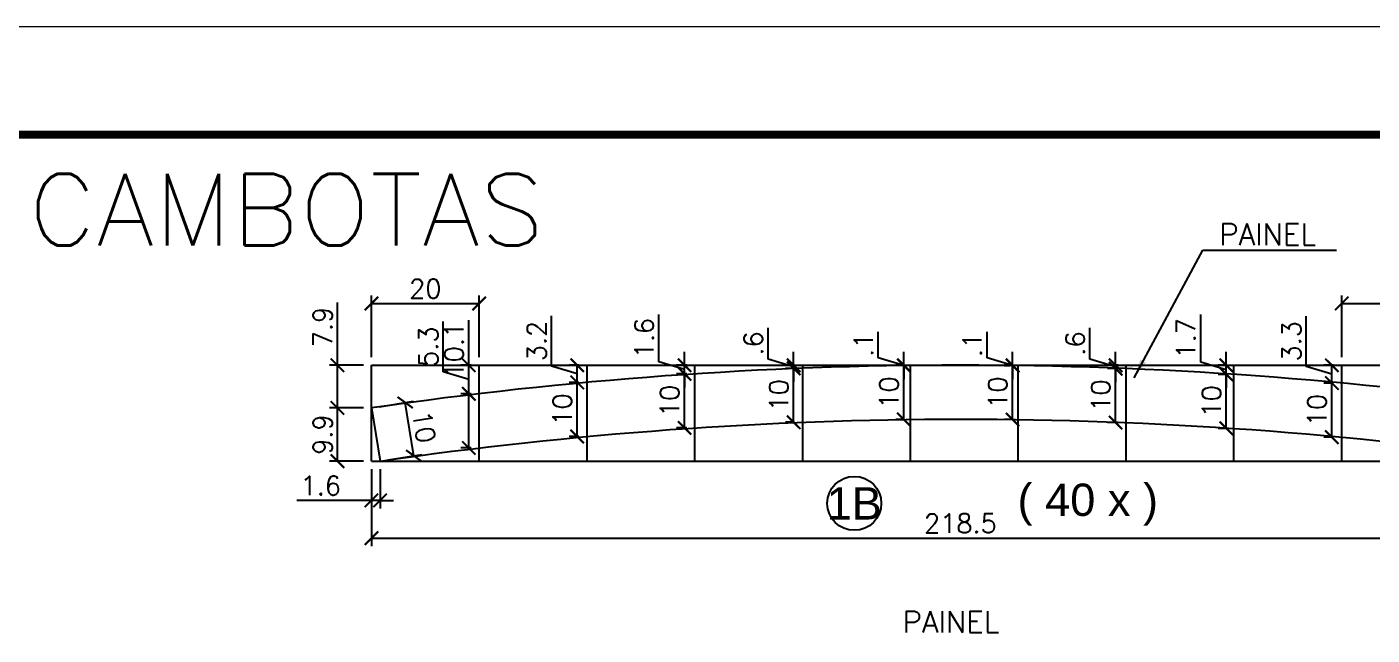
# Model space of a CAD drawing. Extents: x 2582 to 11841, y -26396 to 2611.
# Drawn here: x 4865.6 to 5364.7, y -1451.7 to -1225.9 of the extents above; entities that cross this region are included whole.
import ezdxf
from ezdxf.enums import TextEntityAlignment as Align

# ---------------------------------------------------------------- set-up
doc = ezdxf.new("R2010")
doc.units = 0
doc.linetypes.add('DASHED', pattern=[0.75, 0.5, -0.25])
for name, color, linetype in [('COTA', 241, 'Continuous'), ('Painéis', 200, 'Continuous'), ('Romaneio', 10, 'Continuous')]:
    doc.layers.add(name, color=color, linetype=linetype)
for name, color, linetype, lineweight in [('Folhas', 255, 'Continuous', 9), ('SARRAFO DE PRESSAO', 251, 'DASHED', 9), ('Texto Seção', 7, 'Continuous', 15)]:
    doc.layers.add(name, color=color, linetype=linetype, lineweight=lineweight)
doc.styles.add('ARIAL', font='arial.ttf')
doc.styles.add('COTA TECNICA', font='techl___.ttf', dxfattribs={"height": 10})
doc.styles.add('REGUA-120', font='ROMANS.shx', dxfattribs={"height": 15})
doc.styles.add('Romans', font='romans.shx')
doc.dimstyles.new('Cota Seção (2x)', dxfattribs={"dimtxt": 7, "dimasz": 5, "dimexe": 3, "dimexo": 3, "dimgap": 2, "dimtad": 3, "dimdec": 1, "dimlfac": 0.5, "dimzin": 12, "dimdsep": 46, "dimtxsty": 'Romans', "dimblk": 'ARCHTICK', "dimcen": 0, "dimclrd": 4, "dimclre": 4, "dimclrt": 1, "dimadec": 1, "dimazin": 3, "dimtfac": 1, "dimtdec": 1, "dimtmove": 0, "dimatfit": 3, "dimldrblk": 'OBLIQUE', "dimfxl": 1, "dimtolj": 1, "dimtzin": 12, "dimarcsym": 0})
doc.dimstyles.new('PAINEL', dxfattribs={"dimtxt": 10, "dimasz": 3, "dimexe": 3, "dimexo": 3, "dimgap": 3, "dimtad": 1, "dimdec": 1, "dimzin": 12, "dimdsep": 46, "dimtxsty": 'COTA TECNICA', "dimblk1": 'OBLIQUE', "dimblk2": 'OBLIQUE', "dimsah": 1, "dimcen": 0.9, "dimclrd": 4, "dimclre": 4, "dimclrt": 240, "dimadec": 1, "dimazin": 3, "dimtfac": 1, "dimtdec": 1, "dimtmove": 0, "dimatfit": 3, "dimfxl": 1, "dimtolj": 1, "dimtzin": 12, "dimarcsym": 0})

# ---------------------------------------------------------------- blocks, each defined once
blk = doc.blocks.new('9999999999')
at = {"layer": 'Folhas'}
blk.add_lwpolyline([(98138.98, 34190.21), (99623.98, 34190.21), (99623.98, 35240.21), (98138.98, 35240.21)], close=True, dxfattribs=at)
at = {"layer": 'Folhas', "color": 30, "const_width": 3}
blk.add_lwpolyline([(98213.98, 34230.21), (99583.98, 34230.21), (99583.98, 35200.21), (98213.98, 35200.21)], close=True, dxfattribs=at)
blk = doc.blocks.new('_ArchTick')
at = {"color": 0, "linetype": 'ByBlock', "const_width": 0.15}
blk.add_lwpolyline([(-0.5, -0.5), (0.5, 0.5)], dxfattribs=at)
blk = doc.blocks.new('*D445')
at = {"layer": 'COTA', "color": 4, "linetype": 'ByBlock', "lineweight": -2, "transparency": 16777216}
for p, q in [((4993.47, -1390.11), (4993.47, -1404.69)), ((4993.47, -1401.69), (4965.81, -1401.69)), ((4996.66, -1401.69), (4993.47, -1401.69)), ((4996.66, -1401.69), (5001.66, -1401.69))]:
    blk.add_line(p, q, dxfattribs=at)
at = {"layer": 'COTA', "color": 4, "lineweight": -2, "transparency": 16777216}
blk.add_line((4996.66, -1390.11), (4996.66, -1404.69), dxfattribs=at)
at = {"layer": 'Defpoints', "color": 0, "linetype": 'ByBlock', "transparency": 16777216}
for p in [(4993.47, -1387.11), (4996.66, -1387.11), (4993.47, -1401.69)]:
    blk.add_point(p, dxfattribs=at)
at = {"layer": 'COTA', "color": 4, "linetype": 'ByBlock', "lineweight": -2, "transparency": 16777216, "xscale": 5, "yscale": 5, "zscale": 5}
blk.add_blockref('_ArchTick', (4993.47, -1401.69), dxfattribs=at)
at = {"layer": 'COTA', "color": 4, "linetype": 'ByBlock', "lineweight": -2, "transparency": 16777216, "xscale": 5, "yscale": 5, "zscale": 5, "rotation": 180}
blk.add_blockref('_ArchTick', (4996.66, -1401.69), dxfattribs=at)
at = {"layer": 'COTA', "color": 1, "linetype": 'ByBlock', "transparency": 16777216, "insert": (4974.64, -1396.19), "char_height": 7, "attachment_point": 5, "style": 'Romans'}
blk.add_mtext('\\A1;1.6', dxfattribs=at)
blk = doc.blocks.new('_Oblique')
at = {"color": 0, "linetype": 'ByBlock', "lineweight": -2}
blk.add_line((-0.5, -0.5), (0.5, 0.5), dxfattribs=at)
blk = doc.blocks.new('*D449')
at = {"layer": 'COTA', "color": 4, "linetype": 'ByBlock', "lineweight": -2, "transparency": 16777216}
for p, q in [((4980.86, -1351.52), (4980.86, -1328.19)), ((4990.47, -1351.52), (4977.86, -1351.52)), ((4980.86, -1367.36), (4980.86, -1351.52))]:
    blk.add_line(p, q, dxfattribs=at)
at = {"layer": 'COTA', "color": 4, "lineweight": -2, "transparency": 16777216}
blk.add_line((4990.47, -1367.36), (4977.86, -1367.36), dxfattribs=at)
at = {"layer": 'Defpoints', "color": 0, "linetype": 'ByBlock', "transparency": 16777216}
for p in [(4980.86, -1351.52), (4993.47, -1351.52), (4993.47, -1367.36)]:
    blk.add_point(p, dxfattribs=at)
at = {"layer": 'COTA', "color": 4, "linetype": 'ByBlock', "lineweight": -2, "transparency": 16777216, "xscale": 5, "yscale": 5, "zscale": 5}
for p, rotation in [((4980.86, -1351.52), 90), ((4980.86, -1367.36), 270)]:
    blk.add_blockref('_ArchTick', p, dxfattribs=dict(at, rotation=rotation))
at = {"layer": 'COTA', "color": 1, "linetype": 'ByBlock', "transparency": 16777216, "insert": (4975.36, -1337.35), "char_height": 7, "attachment_point": 5, "rotation": 90, "style": 'Romans'}
blk.add_mtext('\\A1;7.9', dxfattribs=at)
blk = doc.blocks.new('*D73')
at = {"layer": 'COTA', "color": 4, "linetype": 'ByBlock', "lineweight": -2, "transparency": 16777216}
for p, q in [((4990.47, -1367.36), (4977.86, -1367.36)), ((4980.86, -1387.11), (4980.86, -1367.36))]:
    blk.add_line(p, q, dxfattribs=at)
at = {"layer": 'COTA', "color": 4, "lineweight": -2, "transparency": 16777216}
blk.add_line((4990.47, -1387.11), (4977.86, -1387.11), dxfattribs=at)
at = {"layer": 'Defpoints', "color": 0, "linetype": 'ByBlock', "transparency": 16777216}
for p in [(4980.86, -1367.36), (4993.47, -1367.36), (4993.47, -1387.11)]:
    blk.add_point(p, dxfattribs=at)
at = {"layer": 'COTA', "color": 4, "linetype": 'ByBlock', "lineweight": -2, "transparency": 16777216, "xscale": 5, "yscale": 5, "zscale": 5}
for p, rotation in [((4980.86, -1367.36), 90), ((4980.86, -1387.11), 270)]:
    blk.add_blockref('_ArchTick', p, dxfattribs=dict(at, rotation=rotation))
at = {"layer": 'COTA', "color": 1, "linetype": 'ByBlock', "transparency": 16777216, "insert": (4975.36, -1377.24), "char_height": 7, "attachment_point": 5, "rotation": 90, "style": 'Romans'}
blk.add_mtext('\\A1;9.9', dxfattribs=at)
blk = doc.blocks.new('*D508')
at = {"layer": 'COTA', "color": 4, "linetype": 'ByBlock', "lineweight": -2, "transparency": 16777216}
for p, q in [((4996.44, -1366.89), (5008.96, -1364.87)), ((5009.18, -1385.09), (5006, -1365.34))]:
    blk.add_line(p, q, dxfattribs=at)
at = {"layer": 'COTA', "color": 4, "lineweight": -2, "transparency": 16777216}
blk.add_line((4999.62, -1386.63), (5012.14, -1384.61), dxfattribs=at)
at = {"layer": 'Defpoints', "color": 0, "linetype": 'ByBlock', "transparency": 16777216}
for p in [(4993.47, -1367.36), (5006, -1365.34), (4996.66, -1387.11)]:
    blk.add_point(p, dxfattribs=at)
at = {"layer": 'COTA', "color": 4, "linetype": 'ByBlock', "lineweight": -2, "transparency": 16777216, "xscale": 5, "yscale": 5, "zscale": 5}
for p, rotation in [((5006, -1365.34), 99.16037633355417), ((5009.18, -1385.09), 279.1603763335542)]:
    blk.add_blockref('_ArchTick', p, dxfattribs=dict(at, rotation=rotation))
at = {"layer": 'COTA', "color": 1, "linetype": 'ByBlock', "transparency": 16777216, "insert": (5013.02, -1374.34), "char_height": 7, "attachment_point": 5, "rotation": 279.1604, "style": 'Romans'}
blk.add_mtext('\\A1;10', dxfattribs=at)
blk = doc.blocks.new('*D945')
at = {"layer": 'COTA', "color": 4, "linetype": 'ByBlock', "lineweight": -2, "transparency": 16777216}
for p, q in [((5029.6, -1362.08), (5029.6, -1334.74)), ((5030.47, -1362.08), (5026.6, -1362.08)), ((5029.6, -1382.22), (5029.6, -1362.08))]:
    blk.add_line(p, q, dxfattribs=at)
at = {"layer": 'COTA', "color": 4, "lineweight": -2, "transparency": 16777216}
blk.add_line((5030.47, -1382.22), (5026.6, -1382.22), dxfattribs=at)
at = {"layer": 'Defpoints', "color": 0, "linetype": 'ByBlock', "transparency": 16777216}
for p in [(5029.6, -1362.08), (5033.47, -1362.08), (5033.47, -1382.22)]:
    blk.add_point(p, dxfattribs=at)
at = {"layer": 'COTA', "color": 4, "linetype": 'ByBlock', "lineweight": -2, "transparency": 16777216, "xscale": 5, "yscale": 5, "zscale": 5}
for p, rotation in [((5029.6, -1362.08), 90), ((5029.6, -1382.22), 270)]:
    blk.add_blockref('_ArchTick', p, dxfattribs=dict(at, rotation=rotation))
at = {"layer": 'COTA', "color": 1, "linetype": 'ByBlock', "transparency": 16777216, "insert": (5024.1, -1345.91), "char_height": 7, "attachment_point": 5, "rotation": 90, "style": 'Romans'}
blk.add_mtext('\\A1;10.1', dxfattribs=at)
blk = doc.blocks.new('*D946')
at = {"layer": 'COTA', "color": 4, "linetype": 'ByBlock', "lineweight": -2, "transparency": 16777216}
for p, q in [((5020.1, -1353.95), (5020.1, -1335.28)), ((5030.47, -1351.52), (5026.6, -1351.52)), ((5029.6, -1362.08), (5029.6, -1351.52)), ((5029.6, -1356.8), (5020.1, -1353.95))]:
    blk.add_line(p, q, dxfattribs=at)
at = {"layer": 'COTA', "color": 4, "lineweight": -2, "transparency": 16777216}
blk.add_line((5030.47, -1362.08), (5026.6, -1362.08), dxfattribs=at)
at = {"layer": 'Defpoints', "color": 0, "linetype": 'ByBlock', "transparency": 16777216}
for p in [(5029.6, -1351.52), (5033.47, -1351.52), (5033.47, -1362.08)]:
    blk.add_point(p, dxfattribs=at)
at = {"layer": 'COTA', "color": 4, "linetype": 'ByBlock', "lineweight": -2, "transparency": 16777216, "xscale": 5, "yscale": 5, "zscale": 5}
for p, rotation in [((5029.6, -1351.52), 90), ((5029.6, -1362.08), 270)]:
    blk.add_blockref('_ArchTick', p, dxfattribs=dict(at, rotation=rotation))
at = {"layer": 'COTA', "color": 1, "linetype": 'ByBlock', "transparency": 16777216, "insert": (5014.6, -1344.61), "char_height": 7, "attachment_point": 5, "rotation": 90, "style": 'Romans'}
blk.add_mtext('\\A1;5.3', dxfattribs=at)
blk = doc.blocks.new('*D947')
at = {"layer": 'COTA', "color": 4, "linetype": 'ByBlock', "lineweight": -2, "transparency": 16777216}
for p, q in [((5070.47, -1357.87), (5066.82, -1357.87)), ((5069.82, -1377.95), (5069.82, -1357.87))]:
    blk.add_line(p, q, dxfattribs=at)
at = {"layer": 'COTA', "color": 4, "lineweight": -2, "transparency": 16777216}
blk.add_line((5070.47, -1377.95), (5066.82, -1377.95), dxfattribs=at)
at = {"layer": 'Defpoints', "color": 0, "linetype": 'ByBlock', "transparency": 16777216}
for p in [(5069.82, -1357.87), (5073.47, -1357.87), (5073.47, -1377.95)]:
    blk.add_point(p, dxfattribs=at)
at = {"layer": 'COTA', "color": 4, "linetype": 'ByBlock', "lineweight": -2, "transparency": 16777216, "xscale": 5, "yscale": 5, "zscale": 5}
for p, rotation in [((5069.82, -1357.87), 90), ((5069.82, -1377.95), 270)]:
    blk.add_blockref('_ArchTick', p, dxfattribs=dict(at, rotation=rotation))
at = {"layer": 'COTA', "color": 1, "linetype": 'ByBlock', "transparency": 16777216, "insert": (5064.32, -1367.91), "char_height": 7, "attachment_point": 5, "rotation": 90, "style": 'Romans'}
blk.add_mtext('\\A1;10', dxfattribs=at)
blk = doc.blocks.new('*D948')
at = {"layer": 'COTA', "color": 4, "linetype": 'ByBlock', "lineweight": -2, "transparency": 16777216}
for p, q in [((5060.32, -1351.84), (5060.32, -1333.18)), ((5069.82, -1354.69), (5060.32, -1351.84)), ((5070.47, -1351.52), (5066.82, -1351.52)), ((5069.82, -1357.87), (5069.82, -1351.52))]:
    blk.add_line(p, q, dxfattribs=at)
at = {"layer": 'COTA', "color": 4, "lineweight": -2, "transparency": 16777216}
blk.add_line((5070.47, -1357.87), (5066.82, -1357.87), dxfattribs=at)
at = {"layer": 'Defpoints', "color": 0, "linetype": 'ByBlock', "transparency": 16777216}
for p in [(5069.82, -1351.52), (5073.47, -1351.52), (5073.47, -1357.87)]:
    blk.add_point(p, dxfattribs=at)
at = {"layer": 'COTA', "color": 4, "linetype": 'ByBlock', "lineweight": -2, "transparency": 16777216, "xscale": 5, "yscale": 5, "zscale": 5}
for p, rotation in [((5069.82, -1351.52), 90), ((5069.82, -1357.87), 270)]:
    blk.add_blockref('_ArchTick', p, dxfattribs=dict(at, rotation=rotation))
at = {"layer": 'COTA', "color": 1, "linetype": 'ByBlock', "transparency": 16777216, "insert": (5054.82, -1342.51), "char_height": 7, "attachment_point": 5, "rotation": 90, "style": 'Romans'}
blk.add_mtext('\\A1;3.2', dxfattribs=at)
blk = doc.blocks.new('*D949')
at = {"layer": 'COTA', "color": 4, "linetype": 'ByBlock', "lineweight": -2, "transparency": 16777216}
for p, q in [((5110.47, -1354.73), (5106.65, -1354.73)), ((5109.65, -1374.77), (5109.65, -1354.73))]:
    blk.add_line(p, q, dxfattribs=at)
at = {"layer": 'COTA', "color": 4, "lineweight": -2, "transparency": 16777216}
blk.add_line((5110.47, -1374.77), (5106.65, -1374.77), dxfattribs=at)
at = {"layer": 'Defpoints', "color": 0, "linetype": 'ByBlock', "transparency": 16777216}
for p in [(5109.65, -1354.73), (5113.47, -1354.73), (5113.47, -1374.77)]:
    blk.add_point(p, dxfattribs=at)
at = {"layer": 'COTA', "color": 4, "linetype": 'ByBlock', "lineweight": -2, "transparency": 16777216, "xscale": 5, "yscale": 5, "zscale": 5}
for p, rotation in [((5109.65, -1354.73), 90), ((5109.65, -1374.77), 270)]:
    blk.add_blockref('_ArchTick', p, dxfattribs=dict(at, rotation=rotation))
at = {"layer": 'COTA', "color": 1, "linetype": 'ByBlock', "transparency": 16777216, "insert": (5104.15, -1364.75), "char_height": 7, "attachment_point": 5, "rotation": 90, "style": 'Romans'}
blk.add_mtext('\\A1;10', dxfattribs=at)
blk = doc.blocks.new('*D950')
at = {"layer": 'COTA', "color": 4, "linetype": 'ByBlock', "lineweight": -2, "transparency": 16777216}
for p, q in [((5100.15, -1350.27), (5100.15, -1332.61)), ((5109.65, -1351.52), (5109.65, -1346.52)), ((5109.65, -1353.12), (5100.15, -1350.27)), ((5110.47, -1351.52), (5106.65, -1351.52)), ((5109.65, -1354.73), (5109.65, -1351.52)), ((5109.65, -1354.73), (5109.65, -1351.52)), ((5109.65, -1354.73), (5109.65, -1359.73))]:
    blk.add_line(p, q, dxfattribs=at)
at = {"layer": 'COTA', "color": 4, "lineweight": -2, "transparency": 16777216}
blk.add_line((5110.47, -1354.73), (5106.65, -1354.73), dxfattribs=at)
at = {"layer": 'Defpoints', "color": 0, "linetype": 'ByBlock', "transparency": 16777216}
for p in [(5109.65, -1351.52), (5113.47, -1351.52), (5113.47, -1354.73)]:
    blk.add_point(p, dxfattribs=at)
at = {"layer": 'COTA', "color": 4, "linetype": 'ByBlock', "lineweight": -2, "transparency": 16777216, "xscale": 5, "yscale": 5, "zscale": 5}
for p, rotation in [((5109.65, -1351.52), 270), ((5109.65, -1354.73), 90)]:
    blk.add_blockref('_ArchTick', p, dxfattribs=dict(at, rotation=rotation))
at = {"layer": 'COTA', "color": 1, "linetype": 'ByBlock', "transparency": 16777216, "insert": (5094.65, -1341.44), "char_height": 7, "attachment_point": 5, "rotation": 90, "style": 'Romans'}
blk.add_mtext('\\A1;1.6', dxfattribs=at)
blk = doc.blocks.new('*D951')
at = {"layer": 'COTA', "color": 4, "linetype": 'ByBlock', "lineweight": -2, "transparency": 16777216}
for p, q in [((5150.47, -1352.65), (5147.13, -1352.65)), ((5150.13, -1372.66), (5150.13, -1352.65))]:
    blk.add_line(p, q, dxfattribs=at)
at = {"layer": 'COTA', "color": 4, "lineweight": -2, "transparency": 16777216}
blk.add_line((5150.47, -1372.66), (5147.13, -1372.66), dxfattribs=at)
at = {"layer": 'Defpoints', "color": 0, "linetype": 'ByBlock', "transparency": 16777216}
for p in [(5150.13, -1352.65), (5153.47, -1352.65), (5153.47, -1372.66)]:
    blk.add_point(p, dxfattribs=at)
at = {"layer": 'COTA', "color": 4, "linetype": 'ByBlock', "lineweight": -2, "transparency": 16777216, "xscale": 5, "yscale": 5, "zscale": 5}
for p, rotation in [((5150.13, -1352.65), 90), ((5150.13, -1372.66), 270)]:
    blk.add_blockref('_ArchTick', p, dxfattribs=dict(at, rotation=rotation))
at = {"layer": 'COTA', "color": 1, "linetype": 'ByBlock', "transparency": 16777216, "insert": (5144.63, -1362.66), "char_height": 7, "attachment_point": 5, "rotation": 90, "style": 'Romans'}
blk.add_mtext('\\A1;10', dxfattribs=at)
blk = doc.blocks.new('*D952')
at = {"layer": 'COTA', "color": 4, "linetype": 'ByBlock', "lineweight": -2, "transparency": 16777216}
for p, q in [((5140.63, -1349.23), (5140.63, -1337.57)), ((5150.13, -1351.52), (5150.13, -1346.52)), ((5150.13, -1352.08), (5140.63, -1349.23)), ((5150.47, -1351.52), (5147.13, -1351.52)), ((5150.13, -1352.65), (5150.13, -1351.52)), ((5150.13, -1352.65), (5150.13, -1351.52)), ((5150.13, -1352.65), (5150.13, -1357.65))]:
    blk.add_line(p, q, dxfattribs=at)
at = {"layer": 'COTA', "color": 4, "lineweight": -2, "transparency": 16777216}
blk.add_line((5150.47, -1352.65), (5147.13, -1352.65), dxfattribs=at)
at = {"layer": 'Defpoints', "color": 0, "linetype": 'ByBlock', "transparency": 16777216}
for p in [(5150.13, -1351.52), (5153.47, -1351.52), (5153.47, -1352.65)]:
    blk.add_point(p, dxfattribs=at)
at = {"layer": 'COTA', "color": 4, "linetype": 'ByBlock', "lineweight": -2, "transparency": 16777216, "xscale": 5, "yscale": 5, "zscale": 5}
for p, rotation in [((5150.13, -1351.52), 270), ((5150.13, -1352.65), 90)]:
    blk.add_blockref('_ArchTick', p, dxfattribs=dict(at, rotation=rotation))
at = {"layer": 'COTA', "color": 1, "linetype": 'ByBlock', "transparency": 16777216, "insert": (5135.13, -1343.4), "char_height": 7, "attachment_point": 5, "rotation": 90, "style": 'Romans'}
blk.add_mtext('\\A1;.6', dxfattribs=at)
blk = doc.blocks.new('*D953')
at = {"layer": 'COTA', "color": 4, "linetype": 'ByBlock', "lineweight": -2, "transparency": 16777216}
for p, q in [((5190.47, -1351.63), (5188.02, -1351.63)), ((5191.02, -1371.63), (5191.02, -1351.63))]:
    blk.add_line(p, q, dxfattribs=at)
at = {"layer": 'COTA', "color": 4, "lineweight": -2, "transparency": 16777216}
blk.add_line((5190.47, -1371.63), (5188.02, -1371.63), dxfattribs=at)
at = {"layer": 'Defpoints', "color": 0, "linetype": 'ByBlock', "transparency": 16777216}
for p in [(5191.02, -1351.63), (5193.47, -1351.63), (5193.47, -1371.63)]:
    blk.add_point(p, dxfattribs=at)
at = {"layer": 'COTA', "color": 4, "linetype": 'ByBlock', "lineweight": -2, "transparency": 16777216, "xscale": 5, "yscale": 5, "zscale": 5}
for p, rotation in [((5191.02, -1351.63), 90), ((5191.02, -1371.63), 270)]:
    blk.add_blockref('_ArchTick', p, dxfattribs=dict(at, rotation=rotation))
at = {"layer": 'COTA', "color": 1, "linetype": 'ByBlock', "transparency": 16777216, "insert": (5185.52, -1361.63), "char_height": 7, "attachment_point": 5, "rotation": 90, "style": 'Romans'}
blk.add_mtext('\\A1;10', dxfattribs=at)
blk = doc.blocks.new('*D954')
at = {"layer": 'COTA', "color": 4, "linetype": 'ByBlock', "lineweight": -2, "transparency": 16777216}
for p, q in [((5181.52, -1348.72), (5181.52, -1339.06)), ((5191.02, -1351.52), (5191.02, -1346.52)), ((5191.02, -1351.57), (5181.52, -1348.72)), ((5190.47, -1351.52), (5188.02, -1351.52)), ((5191.02, -1351.63), (5191.02, -1351.52)), ((5191.02, -1351.63), (5191.02, -1351.52)), ((5191.02, -1351.63), (5191.02, -1356.63))]:
    blk.add_line(p, q, dxfattribs=at)
at = {"layer": 'COTA', "color": 4, "lineweight": -2, "transparency": 16777216}
blk.add_line((5190.47, -1351.63), (5188.02, -1351.63), dxfattribs=at)
at = {"layer": 'Defpoints', "color": 0, "linetype": 'ByBlock', "transparency": 16777216}
for p in [(5191.02, -1351.52), (5193.47, -1351.52), (5193.47, -1351.63)]:
    blk.add_point(p, dxfattribs=at)
at = {"layer": 'COTA', "color": 4, "linetype": 'ByBlock', "lineweight": -2, "transparency": 16777216, "xscale": 5, "yscale": 5, "zscale": 5}
for p, rotation in [((5191.02, -1351.52), 270), ((5191.02, -1351.63), 90)]:
    blk.add_blockref('_ArchTick', p, dxfattribs=dict(at, rotation=rotation))
at = {"layer": 'COTA', "color": 1, "linetype": 'ByBlock', "transparency": 16777216, "insert": (5176.02, -1343.89), "char_height": 7, "attachment_point": 5, "rotation": 90, "style": 'Romans'}
blk.add_mtext('\\A1;.1', dxfattribs=at)
blk = doc.blocks.new('*D955')
at = {"layer": 'COTA', "color": 4, "linetype": 'ByBlock', "lineweight": -2, "transparency": 16777216}
for p, q in [((5230.47, -1351.66), (5228.37, -1351.66)), ((5231.37, -1371.66), (5231.37, -1351.66))]:
    blk.add_line(p, q, dxfattribs=at)
at = {"layer": 'COTA', "color": 4, "lineweight": -2, "transparency": 16777216}
blk.add_line((5230.47, -1371.66), (5228.37, -1371.66), dxfattribs=at)
at = {"layer": 'Defpoints', "color": 0, "linetype": 'ByBlock', "transparency": 16777216}
for p in [(5231.37, -1351.66), (5233.47, -1351.66), (5233.47, -1371.66)]:
    blk.add_point(p, dxfattribs=at)
at = {"layer": 'COTA', "color": 4, "linetype": 'ByBlock', "lineweight": -2, "transparency": 16777216, "xscale": 5, "yscale": 5, "zscale": 5}
for p, rotation in [((5231.37, -1351.66), 90), ((5231.37, -1371.66), 270)]:
    blk.add_blockref('_ArchTick', p, dxfattribs=dict(at, rotation=rotation))
at = {"layer": 'COTA', "color": 1, "linetype": 'ByBlock', "transparency": 16777216, "insert": (5225.87, -1361.66), "char_height": 7, "attachment_point": 5, "rotation": 90, "style": 'Romans'}
blk.add_mtext('\\A1;10', dxfattribs=at)
blk = doc.blocks.new('*D956')
at = {"layer": 'COTA', "color": 4, "linetype": 'ByBlock', "lineweight": -2, "transparency": 16777216}
for p, q in [((5221.87, -1348.74), (5221.87, -1339.07)), ((5231.37, -1351.52), (5231.37, -1346.52)), ((5231.37, -1351.59), (5221.87, -1348.74)), ((5230.47, -1351.52), (5228.37, -1351.52)), ((5231.37, -1351.66), (5231.37, -1351.52)), ((5231.37, -1351.66), (5231.37, -1351.52)), ((5231.37, -1351.66), (5231.37, -1356.66))]:
    blk.add_line(p, q, dxfattribs=at)
at = {"layer": 'COTA', "color": 4, "lineweight": -2, "transparency": 16777216}
blk.add_line((5230.47, -1351.66), (5228.37, -1351.66), dxfattribs=at)
at = {"layer": 'Defpoints', "color": 0, "linetype": 'ByBlock', "transparency": 16777216}
for p in [(5231.37, -1351.52), (5233.47, -1351.52), (5233.47, -1351.66)]:
    blk.add_point(p, dxfattribs=at)
at = {"layer": 'COTA', "color": 4, "linetype": 'ByBlock', "lineweight": -2, "transparency": 16777216, "xscale": 5, "yscale": 5, "zscale": 5}
for p, rotation in [((5231.37, -1351.52), 270), ((5231.37, -1351.66), 90)]:
    blk.add_blockref('_ArchTick', p, dxfattribs=dict(at, rotation=rotation))
at = {"layer": 'COTA', "color": 1, "linetype": 'ByBlock', "transparency": 16777216, "insert": (5216.37, -1343.91), "char_height": 7, "attachment_point": 5, "rotation": 90, "style": 'Romans'}
blk.add_mtext('\\A1;.1', dxfattribs=at)
blk = doc.blocks.new('*D957')
at = {"layer": 'COTA', "color": 4, "linetype": 'ByBlock', "lineweight": -2, "transparency": 16777216}
for p, q in [((5270.47, -1352.75), (5266.58, -1352.75)), ((5269.58, -1372.77), (5269.58, -1352.75))]:
    blk.add_line(p, q, dxfattribs=at)
at = {"layer": 'COTA', "color": 4, "lineweight": -2, "transparency": 16777216}
blk.add_line((5270.47, -1372.77), (5266.58, -1372.77), dxfattribs=at)
at = {"layer": 'Defpoints', "color": 0, "linetype": 'ByBlock', "transparency": 16777216}
for p in [(5269.58, -1352.75), (5273.47, -1352.75), (5273.47, -1372.77)]:
    blk.add_point(p, dxfattribs=at)
at = {"layer": 'COTA', "color": 4, "linetype": 'ByBlock', "lineweight": -2, "transparency": 16777216, "xscale": 5, "yscale": 5, "zscale": 5}
for p, rotation in [((5269.58, -1352.75), 90), ((5269.58, -1372.77), 270)]:
    blk.add_blockref('_ArchTick', p, dxfattribs=dict(at, rotation=rotation))
at = {"layer": 'COTA', "color": 1, "linetype": 'ByBlock', "transparency": 16777216, "insert": (5264.08, -1362.76), "char_height": 7, "attachment_point": 5, "rotation": 90, "style": 'Romans'}
blk.add_mtext('\\A1;10', dxfattribs=at)
blk = doc.blocks.new('*D958')
at = {"layer": 'COTA', "color": 4, "linetype": 'ByBlock', "lineweight": -2, "transparency": 16777216}
for p, q in [((5260.08, -1349.29), (5260.08, -1337.62)), ((5269.58, -1351.52), (5269.58, -1346.52)), ((5269.58, -1352.14), (5260.08, -1349.29)), ((5270.47, -1351.52), (5266.58, -1351.52)), ((5269.58, -1352.75), (5269.58, -1351.52)), ((5269.58, -1352.75), (5269.58, -1351.52)), ((5269.58, -1352.75), (5269.58, -1357.75))]:
    blk.add_line(p, q, dxfattribs=at)
at = {"layer": 'COTA', "color": 4, "lineweight": -2, "transparency": 16777216}
blk.add_line((5270.47, -1352.75), (5266.58, -1352.75), dxfattribs=at)
at = {"layer": 'Defpoints', "color": 0, "linetype": 'ByBlock', "transparency": 16777216}
for p in [(5269.58, -1351.52), (5273.47, -1351.52), (5273.47, -1352.75)]:
    blk.add_point(p, dxfattribs=at)
at = {"layer": 'COTA', "color": 4, "linetype": 'ByBlock', "lineweight": -2, "transparency": 16777216, "xscale": 5, "yscale": 5, "zscale": 5}
for p, rotation in [((5269.58, -1351.52), 270), ((5269.58, -1352.75), 90)]:
    blk.add_blockref('_ArchTick', p, dxfattribs=dict(at, rotation=rotation))
at = {"layer": 'COTA', "color": 1, "linetype": 'ByBlock', "transparency": 16777216, "insert": (5254.58, -1343.45), "char_height": 7, "attachment_point": 5, "rotation": 90, "style": 'Romans'}
blk.add_mtext('\\A1;.6', dxfattribs=at)
blk = doc.blocks.new('*D959')
at = {"layer": 'COTA', "color": 4, "linetype": 'ByBlock', "lineweight": -2, "transparency": 16777216}
for p, q in [((5310.47, -1354.9), (5307.66, -1354.9)), ((5310.66, -1374.94), (5310.66, -1354.9))]:
    blk.add_line(p, q, dxfattribs=at)
at = {"layer": 'COTA', "color": 4, "lineweight": -2, "transparency": 16777216}
blk.add_line((5310.47, -1374.94), (5307.66, -1374.94), dxfattribs=at)
at = {"layer": 'Defpoints', "color": 0, "linetype": 'ByBlock', "transparency": 16777216}
for p in [(5310.66, -1354.9), (5313.47, -1354.9), (5313.47, -1374.94)]:
    blk.add_point(p, dxfattribs=at)
at = {"layer": 'COTA', "color": 4, "linetype": 'ByBlock', "lineweight": -2, "transparency": 16777216, "xscale": 5, "yscale": 5, "zscale": 5}
for p, rotation in [((5310.66, -1354.9), 90), ((5310.66, -1374.94), 270)]:
    blk.add_blockref('_ArchTick', p, dxfattribs=dict(at, rotation=rotation))
at = {"layer": 'COTA', "color": 1, "linetype": 'ByBlock', "transparency": 16777216, "insert": (5305.16, -1364.92), "char_height": 7, "attachment_point": 5, "rotation": 90, "style": 'Romans'}
blk.add_mtext('\\A1;10', dxfattribs=at)
blk = doc.blocks.new('*D960')
at = {"layer": 'COTA', "color": 4, "linetype": 'ByBlock', "lineweight": -2, "transparency": 16777216}
for p, q in [((5301.16, -1350.36), (5301.16, -1332.69)), ((5310.66, -1351.52), (5310.66, -1346.52)), ((5310.66, -1353.21), (5301.16, -1350.36)), ((5310.47, -1351.52), (5307.66, -1351.52)), ((5310.66, -1354.9), (5310.66, -1351.52)), ((5310.66, -1354.9), (5310.66, -1351.52)), ((5310.66, -1354.9), (5310.66, -1359.9))]:
    blk.add_line(p, q, dxfattribs=at)
at = {"layer": 'COTA', "color": 4, "lineweight": -2, "transparency": 16777216}
blk.add_line((5310.47, -1354.9), (5307.66, -1354.9), dxfattribs=at)
at = {"layer": 'Defpoints', "color": 0, "linetype": 'ByBlock', "transparency": 16777216}
for p in [(5310.66, -1351.52), (5313.47, -1351.52), (5313.47, -1354.9)]:
    blk.add_point(p, dxfattribs=at)
at = {"layer": 'COTA', "color": 4, "linetype": 'ByBlock', "lineweight": -2, "transparency": 16777216, "xscale": 5, "yscale": 5, "zscale": 5}
for p, rotation in [((5310.66, -1351.52), 270), ((5310.66, -1354.9), 90)]:
    blk.add_blockref('_ArchTick', p, dxfattribs=dict(at, rotation=rotation))
at = {"layer": 'COTA', "color": 1, "linetype": 'ByBlock', "transparency": 16777216, "insert": (5295.66, -1341.53), "char_height": 7, "attachment_point": 5, "rotation": 90, "style": 'Romans'}
blk.add_mtext('\\A1;1.7', dxfattribs=at)
blk = doc.blocks.new('*D961')
at = {"layer": 'COTA', "color": 4, "linetype": 'ByBlock', "lineweight": -2, "transparency": 16777216}
for p, q in [((5350.47, -1358.11), (5346.82, -1358.11)), ((5349.82, -1378.2), (5349.82, -1358.11))]:
    blk.add_line(p, q, dxfattribs=at)
at = {"layer": 'COTA', "color": 4, "lineweight": -2, "transparency": 16777216}
blk.add_line((5350.47, -1378.2), (5346.82, -1378.2), dxfattribs=at)
at = {"layer": 'Defpoints', "color": 0, "linetype": 'ByBlock', "transparency": 16777216}
for p in [(5349.82, -1358.11), (5353.47, -1358.11), (5353.47, -1378.2)]:
    blk.add_point(p, dxfattribs=at)
at = {"layer": 'COTA', "color": 4, "linetype": 'ByBlock', "lineweight": -2, "transparency": 16777216, "xscale": 5, "yscale": 5, "zscale": 5}
for p, rotation in [((5349.82, -1358.11), 90), ((5349.82, -1378.2), 270)]:
    blk.add_blockref('_ArchTick', p, dxfattribs=dict(at, rotation=rotation))
at = {"layer": 'COTA', "color": 1, "linetype": 'ByBlock', "transparency": 16777216, "insert": (5344.32, -1368.15), "char_height": 7, "attachment_point": 5, "rotation": 90, "style": 'Romans'}
blk.add_mtext('\\A1;10', dxfattribs=at)
blk = doc.blocks.new('*D962')
at = {"layer": 'COTA', "color": 4, "linetype": 'ByBlock', "lineweight": -2, "transparency": 16777216}
for p, q in [((5340.32, -1351.96), (5340.32, -1333.3)), ((5349.82, -1354.81), (5340.32, -1351.96)), ((5350.47, -1351.52), (5346.82, -1351.52)), ((5349.82, -1358.11), (5349.82, -1351.52))]:
    blk.add_line(p, q, dxfattribs=at)
at = {"layer": 'COTA', "color": 4, "lineweight": -2, "transparency": 16777216}
blk.add_line((5350.47, -1358.11), (5346.82, -1358.11), dxfattribs=at)
at = {"layer": 'Defpoints', "color": 0, "linetype": 'ByBlock', "transparency": 16777216}
for p in [(5349.82, -1351.52), (5353.47, -1351.52), (5353.47, -1358.11)]:
    blk.add_point(p, dxfattribs=at)
at = {"layer": 'COTA', "color": 4, "linetype": 'ByBlock', "lineweight": -2, "transparency": 16777216, "xscale": 5, "yscale": 5, "zscale": 5}
for p, rotation in [((5349.82, -1351.52), 90), ((5349.82, -1358.11), 270)]:
    blk.add_blockref('_ArchTick', p, dxfattribs=dict(at, rotation=rotation))
at = {"layer": 'COTA', "color": 1, "linetype": 'ByBlock', "transparency": 16777216, "insert": (5334.82, -1342.63), "char_height": 7, "attachment_point": 5, "rotation": 90, "style": 'Romans'}
blk.add_mtext('\\A1;3.3', dxfattribs=at)
blk = doc.blocks.new('*D965')
at = {"layer": 'COTA', "color": 4, "lineweight": -2, "transparency": 16777216}
blk.add_line((4993.47, -1390.11), (4993.47, -1418.7), dxfattribs=at)
at = {"layer": 'COTA', "color": 4, "linetype": 'ByBlock', "lineweight": -2, "transparency": 16777216}
for p, q in [((5430.49, -1390.1), (5430.49, -1418.7)), ((4993.47, -1415.7), (5430.49, -1415.7))]:
    blk.add_line(p, q, dxfattribs=at)
at = {"layer": 'Defpoints', "color": 0, "linetype": 'ByBlock', "transparency": 16777216}
for p in [(4993.47, -1387.11), (5430.49, -1387.1), (5430.49, -1415.7)]:
    blk.add_point(p, dxfattribs=at)
at = {"layer": 'COTA', "color": 4, "linetype": 'ByBlock', "lineweight": -2, "transparency": 16777216, "xscale": 5, "yscale": 5, "zscale": 5, "rotation": 180}
blk.add_blockref('_ArchTick', (4993.47, -1415.7), dxfattribs=at)
at = {"layer": 'COTA', "color": 4, "linetype": 'ByBlock', "lineweight": -2, "transparency": 16777216, "xscale": 5, "yscale": 5, "zscale": 5}
blk.add_blockref('_ArchTick', (5430.49, -1415.7), dxfattribs=at)
at = {"layer": 'COTA', "color": 1, "linetype": 'ByBlock', "transparency": 16777216, "insert": (5211.98, -1410.2), "char_height": 7, "attachment_point": 5, "style": 'Romans'}
blk.add_mtext('\\A1;218.5', dxfattribs=at)
blk = doc.blocks.new('*D966')
at = {"layer": 'COTA', "color": 4, "lineweight": -2, "transparency": 16777216}
blk.add_line((4993.47, -1348.52), (4993.47, -1325.58), dxfattribs=at)
at = {"layer": 'COTA', "color": 4, "linetype": 'ByBlock', "lineweight": -2, "transparency": 16777216}
for p, q in [((5033.47, -1348.52), (5033.47, -1325.58)), ((4993.47, -1328.58), (5033.47, -1328.58))]:
    blk.add_line(p, q, dxfattribs=at)
at = {"layer": 'Defpoints', "color": 0, "linetype": 'ByBlock', "transparency": 16777216}
for p in [(5033.47, -1328.58), (4993.47, -1351.52), (5033.47, -1351.52)]:
    blk.add_point(p, dxfattribs=at)
at = {"layer": 'COTA', "color": 4, "linetype": 'ByBlock', "lineweight": -2, "transparency": 16777216, "xscale": 5, "yscale": 5, "zscale": 5, "rotation": 180}
blk.add_blockref('_ArchTick', (4993.47, -1328.58), dxfattribs=at)
at = {"layer": 'COTA', "color": 4, "linetype": 'ByBlock', "lineweight": -2, "transparency": 16777216, "xscale": 5, "yscale": 5, "zscale": 5}
blk.add_blockref('_ArchTick', (5033.47, -1328.58), dxfattribs=at)
at = {"layer": 'COTA', "color": 1, "linetype": 'ByBlock', "transparency": 16777216, "insert": (5013.47, -1323.08), "char_height": 7, "attachment_point": 5, "style": 'Romans'}
blk.add_mtext('\\A1;20', dxfattribs=at)
blk = doc.blocks.new('*D968')
at = {"layer": 'COTA', "color": 4, "lineweight": -2, "transparency": 16777216}
blk.add_line((5353.47, -1348.52), (5353.47, -1325.58), dxfattribs=at)
at = {"layer": 'COTA', "color": 4, "linetype": 'ByBlock', "lineweight": -2, "transparency": 16777216}
for p, q in [((5393.47, -1348.52), (5393.47, -1325.58)), ((5353.47, -1328.58), (5393.47, -1328.58))]:
    blk.add_line(p, q, dxfattribs=at)
at = {"layer": 'Defpoints', "color": 0, "linetype": 'ByBlock', "transparency": 16777216}
for p in [(5393.47, -1328.58), (5353.47, -1351.52), (5393.47, -1351.52)]:
    blk.add_point(p, dxfattribs=at)
at = {"layer": 'COTA', "color": 4, "linetype": 'ByBlock', "lineweight": -2, "transparency": 16777216, "xscale": 5, "yscale": 5, "zscale": 5, "rotation": 180}
blk.add_blockref('_ArchTick', (5353.47, -1328.58), dxfattribs=at)
at = {"layer": 'COTA', "color": 4, "linetype": 'ByBlock', "lineweight": -2, "transparency": 16777216, "xscale": 5, "yscale": 5, "zscale": 5}
blk.add_blockref('_ArchTick', (5393.47, -1328.58), dxfattribs=at)
at = {"layer": 'COTA', "color": 1, "linetype": 'ByBlock', "transparency": 16777216, "insert": (5373.47, -1323.08), "char_height": 7, "attachment_point": 5, "style": 'Romans'}
blk.add_mtext('\\A1;20', dxfattribs=at)

msp = doc.modelspace()

# ---------------------------------------------------------------- linework, layer by layer
at = {"layer": 'COTA', "linetype": 'ByBlock'}
for p, q in [((4993.47, -1351.52), (5430.49, -1351.51)), ((4993.47, -1387.11), (4993.47, -1351.52)), ((5033.47, -1387.11), (5033.47, -1351.52)), ((5073.47, -1387.11), (5073.47, -1351.52)), ((5113.47, -1387.11), (5113.47, -1351.52)), ((5153.47, -1387.11), (5153.47, -1351.52)), ((5193.47, -1387.11), (5193.47, -1351.52)), ((5233.47, -1387.11), (5233.47, -1351.52)), ((5273.47, -1387.11), (5273.47, -1351.52)), ((5313.47, -1387.11), (5313.47, -1351.52)), ((5353.47, -1387.11), (5353.47, -1351.52)), ((4993.47, -1387.11), (5430.49, -1387.1))]:
    msp.add_line(p, q, dxfattribs=at)
at = {"layer": 'Painéis'}
msp.add_lwpolyline([(5427.61, -1387.1), (5430.49, -1367.31, 0.072408), (4993.47, -1367.36), (4996.66, -1387.11, -0.072357)], format="xyb", close=True, dxfattribs=at)
at = {"layer": 'Romaneio', "color": 1, "linetype": 'ByBlock'}
msp.add_circle((5172.62, -1402.78), 10, dxfattribs=at)

# ---------------------------------------------------------------- block references
at = {"layer": 'SARRAFO DE PRESSAO', "color": 6, "linetype": 'ByBlock'}
msp.add_blockref('9999999999', (-93958.84, -36466.11), dxfattribs=at)

# ---------------------------------------------------------------- texts
at = {"color": 240, "char_height": 8, "attachment_point": 9, "style": 'Romans'}
for insert in [(5344.01, -1306.9), (5226.51, -1450.75)]:
    msp.add_mtext('\\A1;PAINEL', dxfattribs=dict(at, insert=insert))
at = {"layer": 'Romaneio', "color": 255, "linetype": 'ByBlock', "style": 'ARIAL'}
for s, p in [('1B', (5172.62, -1402.78)), ('( 40 x )', (5259.26, -1401.44))]:
    msp.add_text(s, height=12, dxfattribs=at).set_placement(p, align=Align.MIDDLE_CENTER)
at = {"layer": 'Texto Seção', "style": 'REGUA-120', "width": 1.05}
msp.add_text('VR102 CAMBOTAS', height=26.5859, dxfattribs=at).set_placement((4728.65, -1307.05))

# ---------------------------------------------------------------- dimensions: what is measured, and where the dimension line sits
at = {"layer": 'COTA', "linetype": 'ByBlock'}
for base, p1, p2, picture, middle in [((5033.47, -1328.58), (4993.47, -1351.52), (5033.47, -1351.52), '*D966', (5013.47, -1323.08)), ((4993.47, -1401.69), (4996.66, -1387.11), (4993.47, -1387.11), '*D445', (4974.64, -1396.19)), ((5430.49, -1415.7), (4993.47, -1387.11), (5430.49, -1387.1), '*D965', (5211.98, -1410.2))]:
    dim = msp.add_linear_dim(base=base, p1=p1, p2=p2, dimstyle='Cota Seção (2x)', dxfattribs=at)
    dim.commit()
    dim.dimension.update_dxf_attribs({"geometry": picture, "text_midpoint": middle})
dim = msp.add_linear_dim(base=(5393.47, -1328.58), p1=(5353.47, -1351.52), p2=(5393.47, -1351.52), dimstyle='Cota Seção (2x)', override={"dimtmove": 1}, dxfattribs=at)
dim.commit()
dim.dimension.update_dxf_attribs({"geometry": '*D968', "text_midpoint": (5373.47, -1323.08)})
for base, p1, p2, picture, middle in [((4980.86, -1351.52), (4993.47, -1367.36), (4993.47, -1351.52), '*D449', (4975.36, -1337.35)), ((5029.6, -1362.08), (5033.47, -1382.22), (5033.47, -1362.08), '*D945', (5024.1, -1345.91)), ((5109.65, -1354.73), (5113.47, -1374.77), (5113.47, -1354.73), '*D949', (5104.15, -1364.75)), ((5150.13, -1352.65), (5153.47, -1372.66), (5153.47, -1352.65), '*D951', (5144.63, -1362.66)), ((5191.02, -1351.63), (5193.47, -1371.63), (5193.47, -1351.63), '*D953', (5185.52, -1361.63)), ((5231.37, -1351.66), (5233.47, -1371.66), (5233.47, -1351.66), '*D955', (5225.87, -1361.66)), ((5269.58, -1352.75), (5273.47, -1372.77), (5273.47, -1352.75), '*D957', (5264.08, -1362.76)), ((5310.66, -1354.9), (5313.47, -1374.94), (5313.47, -1354.9), '*D959', (5305.16, -1364.92)), ((5069.82, -1357.87), (5073.47, -1377.95), (5073.47, -1357.87), '*D947', (5064.32, -1367.91)), ((5349.82, -1358.11), (5353.47, -1378.2), (5353.47, -1358.11), '*D961', (5344.32, -1368.15)), ((4980.86, -1367.36), (4993.47, -1387.11), (4993.47, -1367.36), '*D73', (4975.36, -1377.24))]:
    dim = msp.add_linear_dim(base=base, p1=p1, p2=p2, angle=90, dimstyle='Cota Seção (2x)', dxfattribs=at)
    dim.commit()
    dim.dimension.update_dxf_attribs({"geometry": picture, "text_midpoint": middle})
for base, p1, p2, picture, middle in [((5109.65, -1351.52), (5113.47, -1354.73), (5113.47, -1351.52), '*D950', (5094.65, -1348.27)), ((5029.6, -1351.52), (5033.47, -1362.08), (5033.47, -1351.52), '*D946', (5014.6, -1351.95)), ((5069.82, -1351.52), (5073.47, -1357.87), (5073.47, -1351.52), '*D948', (5054.82, -1349.84)), ((5150.13, -1351.52), (5153.47, -1352.65), (5153.47, -1351.52), '*D952', (5135.13, -1347.23)), ((5269.58, -1351.52), (5273.47, -1352.75), (5273.47, -1351.52), '*D958', (5254.58, -1347.29)), ((5310.66, -1351.52), (5313.47, -1354.9), (5313.47, -1351.52), '*D960', (5295.66, -1348.36)), ((5349.82, -1351.52), (5353.47, -1358.11), (5353.47, -1351.52), '*D962', (5334.82, -1349.96)), ((5191.02, -1351.52), (5193.47, -1351.63), (5193.47, -1351.52), '*D954', (5176.02, -1346.72)), ((5231.37, -1351.52), (5233.47, -1351.66), (5233.47, -1351.52), '*D956', (5216.37, -1346.74))]:
    dim = msp.add_linear_dim(base=base, p1=p1, p2=p2, angle=90, dimstyle='Cota Seção (2x)', override={"dimtmove": 1}, dxfattribs=at)
    dim.commit()
    dim.dimension.update_dxf_attribs({"geometry": picture, "text_midpoint": middle})
dim = msp.add_aligned_dim(p1=(4996.66, -1387.11), p2=(4993.47, -1367.36), distance=-12.68, dimstyle='Cota Seção (2x)', dxfattribs=at)
dim.commit()
dim.dimension.update_dxf_attribs({"geometry": '*D508', "text_midpoint": (5013.02, -1374.34)})

# ---------------------------------------------------------------- leaders
at = {"annotation_type": 0, "has_hookline": 1, "hookline_direction": 1, "horizontal_direction": (-1, 0, 0)}
msp.add_leader([(5276.51, -1356.12), (5301.91, -1308.76), (5347.59, -1308.76)], dimstyle='PAINEL', override={"dimasz": 7}, dxfattribs=at)

doc.saveas('drawing.dxf')
